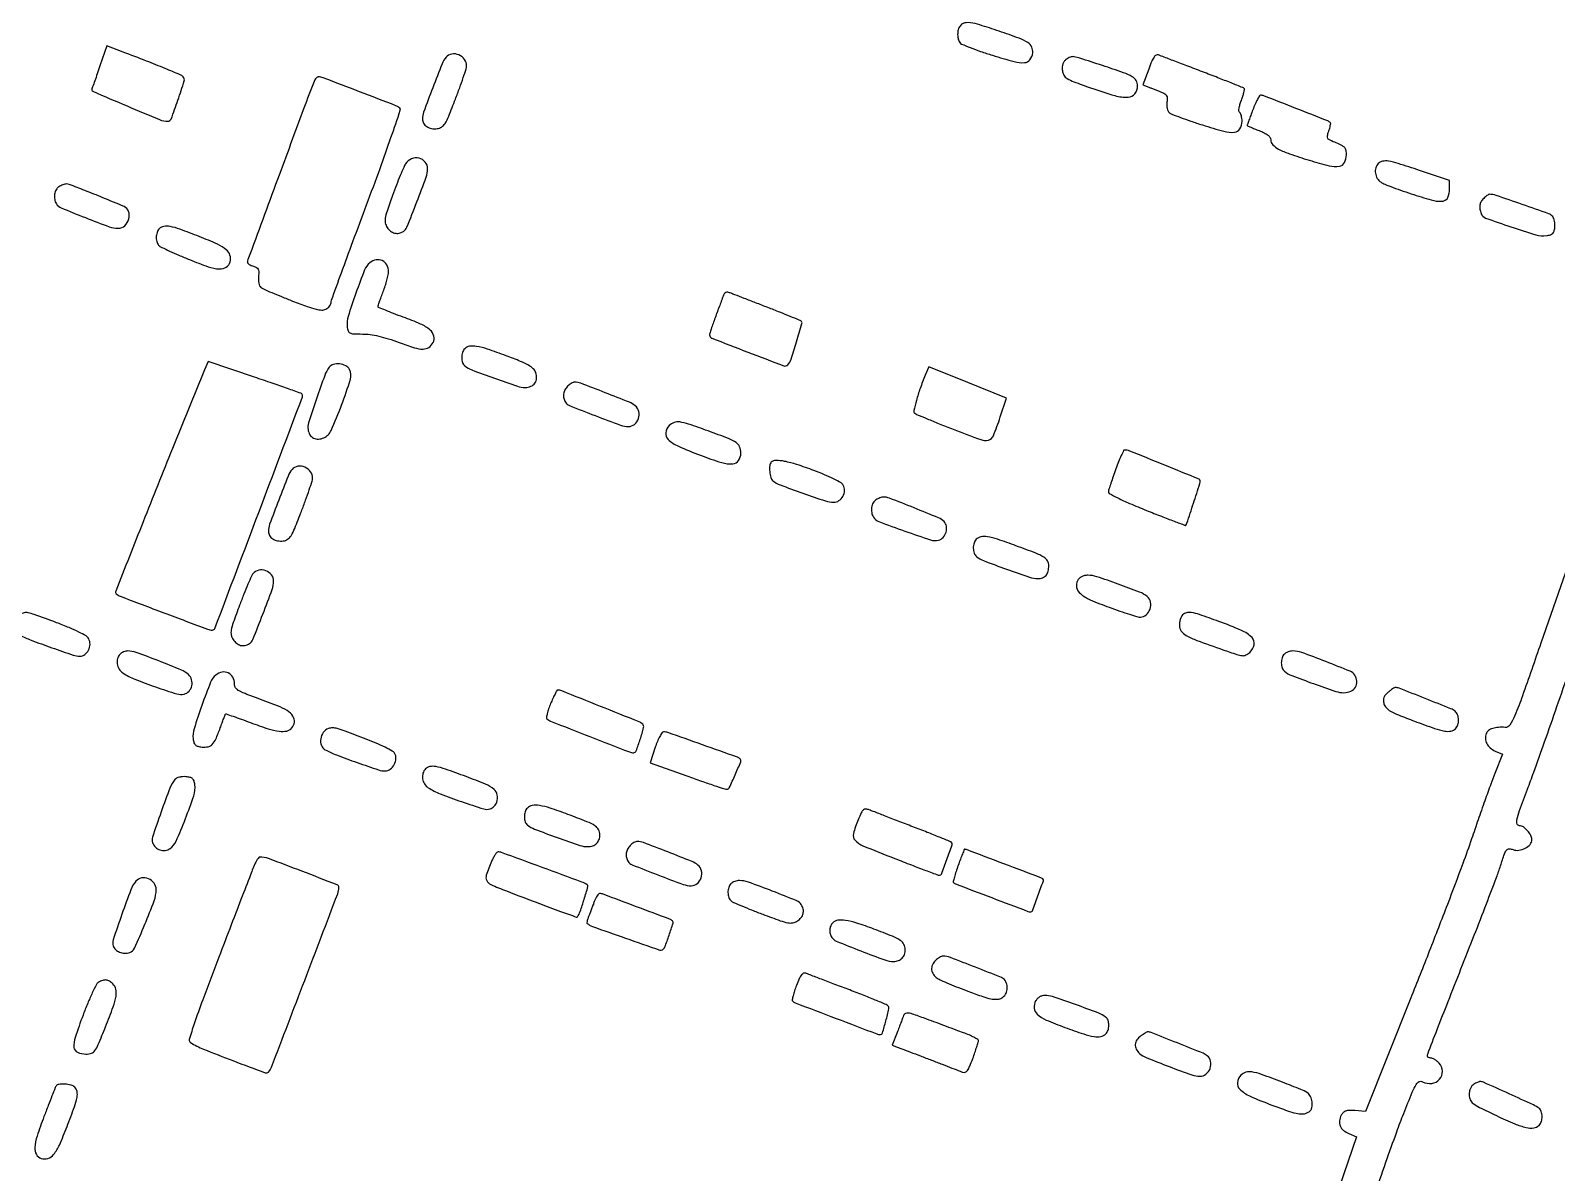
# Model space of a CAD drawing. Header units: metres. Extents: x 244 to 6504, y 133 to 4776.
# Drawn here: x 3292.6 to 3679.8, y 2409.4 to 2699.4 of the extents above; entities that cross this region are included whole.
import ezdxf

# ---------------------------------------------------------------- set-up
doc = ezdxf.new("R2010")
doc.units = ezdxf.units.M
doc.header["$MEASUREMENT"] = 0

msp = doc.modelspace()

# ---------------------------------------------------------------- linework, layer by layer
for points in [[(3073.43, 1797.58, -0.000015), (3212.47, 1744.26, -0.000001), (3356.48, 1689.04, -0.090549)], [(3360.94, 1697.34, -0.000001), (3222.9, 1750.06, -0.000075), (3098.13, 1797.73, -0.00214)], [(2390.74, 4302.36, -0.000001), (2436.6, 4383.87, -0.253439)], [(5649.78, 2908.29, -0.000001), (5592.12, 2927.27, -0.000136)], [(1770.95, 4232.21, -0.000001), (1756.31, 4203.53, -0.092463)], [(2358.85, 2292.47, -0.000002), (2402.87, 2275.77, -0.000001), (2455, 2255.99, -0.000469)], [(2661.8, 3304.26, -0.000001), (2697.55, 3290.75, -0.000089)], [(2166.88, 2385.74, -0.000003), (2059.01, 2428.09, -0.099946)], [(2836.31, 1902.63, -0.000001), (2798.12, 1918.05, -0.081722)], [(3110.93, 3253.38, 0.000013), (3012.15, 3290.74, 0.000016), (2894.73, 3335.15, 0.000013), (2769.32, 3382.57, -0.00051)], [(3277.66, 3166.01, -0.000003), (3312.3, 3149.56, -0.000078)], [(2910.82, 2101.23, -0.000002), (2871.64, 2116.15, -0.08954)], [(3742.17, 2759.42, 0.000002), (3749.92, 2779.53, 0.000119)], [(3810.74, 2887.17, 0.000009), (3776.68, 2810.24, 0.000019), (3743.02, 2734.21, 0.015605)], [(4072.04, 2648.41, -0.000003), (4098.22, 2621.39, -0.000215)], [(2835.59, 1257.96, 0.000001), (2811.6, 1266.94)], [(2724.87, 2153.38, -0.00001), (2851.52, 2105.29, -0.308463)], [(3020.53, 2505.4, -0.000009), (3041.92, 2560.53, -0.000258)], [(3719.93, 2767.49, 0.000007), (3741.95, 2759.22, 0.339141)], [(3433.83, 1894.18, -0.000012), (3289.85, 1953, -0.000025), (3146.63, 2011.53, -0.11823)], [(2592.86, 1267.89, -0.000002), (2552.45, 1283.32, -0.105537)], [(2874.35, 2096.45, 0.000005), (2911.92, 2082.18, 0.000032)], [(3683.32, 2565.39), (3675.85, 2543.84, -0.001193), (3671.17, 2530.43, -0.015139), (3669.24, 2525.45, -0.039794), (3667.97, 2523, -0.281243), (3666.82, 2522.42, 0.036826), (3665.07, 2522.44, 0.061884), (3663.63, 2522.17, 0.08025), (3662.58, 2521.64, 0.144426), (3662, 2520.88, 0.103838), (3661.79, 2519.58, 0.105144), (3662.13, 2518.31, 0.09807), (3662.98, 2517.22, 0.078975), (3664.24, 2516.43), (3666.08, 2515.66), (3664.14, 2510.69, 0.006142), (3663.14, 2508.03, 0.001645), (3661.62, 2503.78, 0.001667), (3659.92, 2498.94, 0.001722), (3658.27, 2494.14, -0.007602), (3656.03, 2487.85, -0.001818), (3652.12, 2477.48, -0.001868), (3647.53, 2465.61, -0.001848), (3642.84, 2453.73), (3631.34, 2424.91), (3628.64, 2425.13, 0.021676), (3627.21, 2425.18, 0.081331), (3626.32, 2425.03, 0.116668), (3625.71, 2424.64, 0.071119), (3625.19, 2423.95, 0.092795), (3624.75, 2422.54, 0.129897), (3624.93, 2421.24, 0.121389), (3625.74, 2420.13, 0.075013), (3627.13, 2419.29), (3629.05, 2418.5), (3621.47, 2396.2, -0.003593)], [(3633.45, 2403.24, -0.001844), (3636.52, 2412.03, -0.001811), (3639.26, 2419.72, -0.007052), (3641.05, 2424.44, -0.00303), (3643.2, 2429.8, -0.03744), (3644.17, 2431.77, -0.145336), (3644.95, 2432.49, -0.241513), (3645.83, 2432.47, 0.157336), (3648.15, 2432.05, 0.180639), (3650.13, 2433.11, 0.194094), (3650.84, 2435.13, 0.174706), (3650, 2437.19, 0.034088), (3649.48, 2437.69, 0.034485), (3648.9, 2438.11, 0.03665), (3648.35, 2438.4, 0.104001), (3647.93, 2438.49, -0.062363), (3647.59, 2438.53, -0.080612), (3647.3, 2438.66, -0.098019), (3647.11, 2438.85, -0.153459), (3647.04, 2439.06, -0.092375), (3647.12, 2439.5, -0.000208), (3649.54, 2445.77, -0.00138), (3652.3, 2452.82, -0.000857), (3655.56, 2461.09, 0.001337), (3658.94, 2469.65, 0.001661), (3662.03, 2477.64, 0.001352), (3664.59, 2484.35, 0.012546), (3665.61, 2487.29, -0.005697), (3666.61, 2490.29, -0.080193), (3667.15, 2491.29, -0.235408), (3667.78, 2491.6, -0.089184), (3668.77, 2491.41, 0.122963), (3670.27, 2491.23, 0.090439), (3671.88, 2491.74, 0.097547), (3673.1, 2492.73, 0.175516), (3673.54, 2493.93, 0.123372), (3673.27, 2495.01, 0.057352), (3672.44, 2496.2, 0.057881), (3671.4, 2497.15, 0.156091), (3670.45, 2497.45, -0.322881), (3669.83, 2497.9, -0.134192), (3669.77, 2498.99, -0.034129), (3670.44, 2501.3, -0.003365), (3672.45, 2506.72, 0.004694), (3674.03, 2511.03, 0.000938), (3676.78, 2518.75, 0.000991), (3679.93, 2527.75, 0.000924), (3683.13, 2536.98, -0.000915)]]:
    msp.add_lwpolyline(points, format="xyb")
for points in [[(3528.6, 2700.68, 0.11634), (3528.07, 2699.83, 0.066429), (3527.84, 2698.63, 0.064574), (3527.93, 2697.38, 0.091389), (3528.35, 2696.34, 0.15232), (3528.85, 2695.92, 0.006395), (3531.01, 2695.03, 0.01053), (3533.65, 2694.06, 0.007241), (3536.67, 2693.06, 0.010034), (3542.17, 2691.46, 0.080447), (3544.79, 2691.19, 0.21765), (3546.17, 2691.92, 0.13475), (3546.88, 2693.65, 0.139791), (3546.64, 2695.14, 0.141181), (3545.66, 2696.27, 0.055512), (3543.43, 2697.38, 0.006984), (3538.35, 2699.18, 0.004938), (3533.46, 2700.77, 0.037995), (3531.11, 2701.32, 0.092561), (3529.68, 2701.27, 0.143317)], [(3310.18, 2690.34, -0.000783), (3309.49, 2688.34, -0.001069), (3308.86, 2686.54, -0.000694), (3308.32, 2685.02, -0.012406), (3308.14, 2684.54, 0.409046), (3308.39, 2683.91, 0.001283), (3317.05, 2680.19, 0.003033), (3325.31, 2676.72, 0.098852), (3327.43, 2676.31, 0.312246), (3328.24, 2676.87, 0.006683), (3329.97, 2681.69, 0.006924), (3331.56, 2686.55, 0.282992), (3331.3, 2687.58, 0.092374), (3330.49, 2688.12, 0.002745), (3326.71, 2689.7, 0.004993), (3321.97, 2691.6, 0.002608), (3316.03, 2693.88), (3311.93, 2695.43)], [(3398, 2692.58, 0.07832), (3397, 2690.9, 0.003767), (3394.62, 2684.81, 0.003466), (3392.32, 2678.65, 0.088015), (3392, 2676.88, 0.132867), (3392.29, 2675.81, 0.116371), (3393.1, 2674.97, 0.099598), (3394.31, 2674.48, 0.074514), (3395.75, 2674.44, 0.12092), (3396.87, 2674.85, 0.10553), (3397.74, 2675.76, 0.042025), (3398.67, 2677.6, 0.004802), (3400.38, 2681.94, 0.004236), (3401.46, 2684.81, 0.005826), (3402.37, 2687.41, 0.003837), (3403.09, 2689.6, 0.067784), (3403.22, 2690.33, 0.169748), (3402.72, 2691.98, 0.133897), (3401.25, 2693.15, 0.138853), (3399.44, 2693.38, 0.185013)], [(3555.36, 2692, 0.07809), (3554.86, 2691.5, 0.075336), (3554.54, 2690.87, 0.066533), (3554.38, 2690.1, 0.043651), (3554.41, 2689.19, 0.103362), (3554.8, 2688, 0.124675), (3555.62, 2687.16, 0.048295), (3557.31, 2686.34, 0.004738), (3561.59, 2684.79, 0.013617), (3567.75, 2682.82, 0.081467), (3571.08, 2682.42, 0.217293), (3572.81, 2683.29, 0.169776), (3573.51, 2685.3, 0.137662), (3573.14, 2686.63, 0.125747), (3572.12, 2687.62, 0.0462), (3569.92, 2688.63, 0.004886), (3564.57, 2690.46, 0.001272), (3558.87, 2692.32, 0.036877), (3557.38, 2692.69, 0.134718), (3556.44, 2692.59, 0.065646)], [(3576.32, 2689.55), (3574.87, 2685.53), (3576.34, 2684.96, 0.000121), (3577.03, 2684.69, 0.000063), (3577.89, 2684.35, 0.000063), (3578.77, 2684.01, 0.000096), (3579.53, 2683.71, -0.043371), (3580.41, 2683.28, -0.130545), (3580.86, 2682.8, -0.125263), (3581.04, 2682.15, -0.03847), (3580.96, 2681.13, 0.042941), (3580.92, 2680.32, 0.049885), (3581.01, 2679.55, 0.056229), (3581.24, 2678.91, 0.110576), (3581.57, 2678.49, 0.076473), (3582.22, 2678.11, 0.004442), (3584.39, 2677.28, 0.00666), (3587, 2676.35, 0.004845), (3589.93, 2675.37, 0.012048), (3595.4, 2673.76, 0.088605), (3598.11, 2673.52, 0.23876), (3599.47, 2674.38, 0.136548), (3600.01, 2676.29, 0.029174), (3599.96, 2677.05, 0.035372), (3599.83, 2677.76, 0.038089), (3599.63, 2678.32, 0.152887), (3599.4, 2678.59, -0.253827), (3599.22, 2678.9, -0.041392), (3599.26, 2679.62, -0.036029), (3599.47, 2680.55, -0.021923), (3599.83, 2681.62, 0.015727), (3600.21, 2682.66, 0.02315), (3600.46, 2683.6, 0.019988), (3600.6, 2684.36, 0.235267), (3600.51, 2684.64, 0.100405), (3600.18, 2684.86, 0.000805), (3597.26, 2686.03, 0.002878), (3593.89, 2687.36, 0.001842), (3589.97, 2688.87, -0.000225), (3586, 2690.38, -0.000325), (3582.49, 2691.72, -0.000168), (3579.51, 2692.86, -0.005263), (3578.78, 2693.15, 0.228265), (3578.21, 2693.11, 0.115386), (3577.67, 2692.62, 0.052232), (3577.08, 2691.53, 0.011608)], [(3364.52, 2686.41, 0.006213), (3361.92, 2679.63, 0.000488), (3355.22, 2661.5, 0.000045), (3347.74, 2641.19, 0.088406), (3347.62, 2640.51, 0.192514), (3347.73, 2640.25, 0.057048), (3348.07, 2639.97, 0.048063), (3348.56, 2639.71, 0.036038), (3349.14, 2639.51, -0.058758), (3349.92, 2639.22, -0.157862), (3350.33, 2638.8, -0.118847), (3350.48, 2638.14, -0.026731), (3350.41, 2636.98, 0.036399), (3350.37, 2636.06, 0.047402), (3350.47, 2635.23, 0.055024), (3350.7, 2634.56, 0.116317), (3351.04, 2634.13, 0.061636), (3351.68, 2633.74, 0.003697), (3353.76, 2632.82, 0.005501), (3356.26, 2631.78, 0.004032), (3359.05, 2630.67, 0.00595), (3362.79, 2629.27, 0.026835), (3365.01, 2628.6, 0.047544), (3366.49, 2628.39, 0.13584), (3367.5, 2628.61, 0.047142), (3368, 2628.95, 0.048694), (3368.43, 2629.37, 0.05361), (3368.72, 2629.81, 0.121115), (3368.82, 2630.19, -0.086731), (3368.93, 2630.86, -0.000362), (3371.47, 2637.86, -0.001779), (3374.38, 2645.81, -0.001119), (3377.83, 2655.07, 0.002634), (3381.25, 2664.32, 0.004312), (3384.03, 2672.19, 0.000814), (3386.4, 2679.12, 0.291), (3386.28, 2679.63, 0.099645), (3385.28, 2680.26, 0.00072), (3376.04, 2683.82, 0.000781), (3366.82, 2687.33, 0.090966), (3365.56, 2687.57, 0.157248), (3365.31, 2687.48, 0.054539), (3365.02, 2687.23, 0.047653), (3364.74, 2686.85, 0.039724)], [(3602.75, 2679.23, 0.001831), (3602.21, 2677.79, 0.002831), (3601.75, 2676.55, 0.00089), (3601.36, 2675.47, 0.08603), (3601.33, 2675.31, 0.289857), (3601.4, 2675.19, 0.003851), (3602.21, 2674.82, 0.00956), (3603.17, 2674.4, 0.005961), (3604.31, 2673.95, -0.02239), (3605.65, 2673.37, -0.053776), (3606.57, 2672.79, -0.079038), (3607.11, 2672.21, -0.14757), (3607.29, 2671.59, 0.194947), (3607.79, 2670.36, 0.078645), (3609.27, 2669.25, 0.039183), (3612.05, 2668.05, 0.008244), (3617.07, 2666.42, 0.013972), (3622.13, 2665.02, 0.096129), (3624.7, 2664.9, 0.23706), (3626, 2665.81, 0.125052), (3626.5, 2667.77, 0.049476), (3626.39, 2668.89, 0.127837), (3626.04, 2669.61, 0.099601), (3625.32, 2670.17, 0.023273), (3623.92, 2670.8, -0.014481), (3622.33, 2671.48, -0.142349), (3621.79, 2671.95, -0.19728), (3621.67, 2672.57, -0.032336), (3622, 2673.77, 0.013934), (3622.25, 2674.53, 0.02067), (3622.41, 2675.21, 0.016605), (3622.5, 2675.76, 0.235365), (3622.44, 2675.95, 0.100266), (3621.78, 2676.38, 0.000418), (3613.66, 2679.59, 0.000445), (3605.55, 2682.77, 0.093673), (3604.72, 2682.93, 0.261985), (3604.44, 2682.77, 0.013886), (3603.91, 2681.84, 0.018882), (3603.33, 2680.65, 0.012337)], [(3387.75, 2665.54, 0.040289), (3387.25, 2664.6, 0.005514), (3386.38, 2662.56, 0.006308), (3385.4, 2660.11, 0.005294), (3384.42, 2657.49, 0.004588), (3383.02, 2653.49, 0.040794), (3382.56, 2651.68, 0.096229), (3382.59, 2650.49, 0.090557), (3383.07, 2649.37, 0.079051), (3383.93, 2648.43, 0.108601), (3384.95, 2647.92, 0.112695), (3386.07, 2647.9, 0.090147), (3387.18, 2648.36, 0.156955), (3388.07, 2649.42, 0.003321), (3390.6, 2655.85, 0.005028), (3392.95, 2662.12, 0.087386), (3393.33, 2664.26, 0.173994), (3392.72, 2665.96, 0.165366), (3391.15, 2666.93, 0.154785), (3389.24, 2666.77, 0.152877)], [(3634.59, 2665.57, 0.127895), (3633.94, 2664.47, 0.105876), (3633.85, 2663.1, 0.10282), (3634.33, 2661.78, 0.11373), (3635.28, 2660.82, 0.044388), (3636.23, 2660.34, 0.005791), (3638.33, 2659.51, 0.006703), (3640.87, 2658.59, 0.005561), (3643.58, 2657.68, 0.012792), (3648.64, 2656.18, 0.104515), (3651.03, 2656.06, 0.257102), (3652.23, 2656.99, 0.102721), (3652.67, 2659.09), (3652.67, 2661.28), (3645.07, 2663.83, 0.004166), (3639.66, 2665.59, 0.035325), (3637.18, 2666.18, 0.09045), (3635.69, 2666.16, 0.14851)], [(3299.76, 2659.69, 0.140817), (3299.05, 2658.94, 0.084126), (3298.66, 2657.77, 0.079338), (3298.68, 2656.46, 0.099845), (3299.11, 2655.33, 0.153988), (3300.3, 2654.34, 0.004448), (3306.47, 2651.84, 0.006447), (3312.51, 2649.55, 0.087571), (3314.82, 2649.14, 0.191438), (3316.47, 2649.8, 0.139099), (3317.49, 2651.52, 0.147768), (3317.43, 2653.44, 0.214763), (3316.3, 2654.66, 0.002576), (3310.93, 2656.89, 0.004106), (3306.31, 2658.74, 0.001635), (3302.38, 2660.26, 0.098788), (3301.64, 2660.39, 0.060623), (3301.28, 2660.33, 0.02111), (3300.79, 2660.17, 0.020609), (3300.26, 2659.95, 0.022588)], [(3661.33, 2656.72, 0.061664), (3660.67, 2655.87, 0.092917), (3660.35, 2655, 0.086608), (3660.36, 2654.03, 0.047357), (3660.68, 2652.88, 0.216571), (3661.83, 2651.75, 0.006662), (3668.25, 2649.49, 0.010274), (3674.55, 2647.51, 0.099791), (3677.32, 2647.28, 0.045717), (3678.26, 2647.47, 0.123529), (3678.84, 2647.82, 0.122759), (3679.18, 2648.4, 0.044871), (3679.38, 2649.35, 0.040261), (3679.41, 2650.13, 0.036296), (3679.31, 2650.93, 0.038197), (3679.12, 2651.64, 0.087245), (3678.84, 2652.12, 0.134218), (3677.85, 2652.81, 0.002006), (3671.1, 2655.2, 0.002976), (3664.52, 2657.46, 0.081294), (3662.71, 2657.76, 0.144023), (3662.52, 2657.7, 0.017993), (3662.17, 2657.45, 0.019987), (3661.75, 2657.11, 0.015336)], [(3325.23, 2649.01, 0.121674), (3324.65, 2648.06, 0.077328), (3324.46, 2646.77, 0.079171), (3324.67, 2645.51, 0.142743), (3325.26, 2644.66, 0.059579), (3325.87, 2644.28, 0.003479), (3327.84, 2643.37, 0.005232), (3330.21, 2642.32, 0.003825), (3332.87, 2641.19, 0.014819), (3337.64, 2639.39, 0.069702), (3340.51, 2638.82, 0.158198), (3342.22, 2639.28, 0.187563), (3343.2, 2640.63, 0.139472), (3343.17, 2642.33, 0.14779), (3342.24, 2643.71, 0.066304), (3340.01, 2645.08, 0.011105), (3335.38, 2647.03, 0.005957), (3330.47, 2648.9, 0.039849), (3327.96, 2649.6, 0.092153), (3326.39, 2649.62, 0.153897)], [(3378.65, 2640.37, 0.128624), (3377.34, 2638.59, 0.008829), (3375.13, 2632.68, 0.009866), (3373.15, 2626.75, 0.104399), (3372.91, 2624.22, 0.049645), (3373.15, 2623.1, 0.202103), (3373.6, 2622.58, 0.105531), (3374.47, 2622.35, 0.009216), (3376.77, 2622.3, -0.033025), (3378.73, 2622.17, -0.022966), (3380.92, 2621.77, -0.020016), (3383.37, 2621.09, -0.013223), (3386.12, 2620.14, 0.014228), (3389.99, 2618.81, 0.075467), (3392.19, 2618.47, 0.150992), (3393.63, 2618.91, 0.121115), (3394.72, 2620.12, 0.187759), (3394.92, 2621.78, 0.154947), (3393.97, 2623.3, 0.072691), (3391.54, 2624.83, 0.017573), (3387.11, 2626.59, -0.004744), (3384.67, 2627.49, -0.007687), (3382.61, 2628.31, -0.002495), (3380.87, 2629.05, -0.300497), (3380.74, 2629.24, -0.080431), (3380.78, 2629.49, -0.002386), (3381.13, 2630.52, -0.004706), (3381.56, 2631.73, -0.003224), (3382.07, 2633.09, 0.012926), (3382.57, 2634.53, 0.013157), (3383, 2635.99, 0.013027), (3383.31, 2637.28, 0.051742), (3383.39, 2638.09, 0.120083), (3382.97, 2639.82, 0.162611), (3381.83, 2640.93, 0.163291), (3380.25, 2641.12, 0.121217)], [(3468.26, 2631.75, -0.000029), (3467.96, 2630.94, -0.000007), (3467.45, 2629.57, -0.000007), (3466.87, 2628.01, -0.000007), (3466.29, 2626.43, 0.00409), (3465.75, 2624.93, 0.005747), (3465.29, 2623.57, 0.003515), (3464.92, 2622.43, 0.075433), (3464.87, 2622.08, 0.308436), (3465.43, 2621.26, 0.001738), (3474.57, 2617.71, 0.00174), (3483.75, 2614.22, 0.30754), (3484.71, 2614.45, 0.103848), (3485.57, 2615.92, 0.007882), (3486.97, 2620.31, 0.004083), (3488.32, 2624.96, 0.334996), (3488.07, 2625.62, 0.041742), (3487.64, 2625.84, 0.000824), (3485.37, 2626.76, 0.001963), (3482.72, 2627.82, 0.001316), (3479.67, 2629.01, -0.000013), (3476.56, 2630.22, -0.000016), (3473.69, 2631.33, -0.000013), (3471.28, 2632.27, -0.000139), (3470.32, 2632.64, 0.039928), (3469.5, 2632.88, 0.156546), (3468.99, 2632.83, 0.160492), (3468.61, 2632.49, 0.042558)], [(3402.74, 2618.54, 0.121647), (3402.16, 2617.59, 0.07736), (3401.97, 2616.3, 0.079382), (3402.18, 2615.04, 0.144877), (3402.77, 2614.2, 0.077275), (3404.58, 2613.17, 0.004966), (3410.32, 2611.06, 0.00482), (3416.11, 2609.06, 0.080966), (3418.1, 2608.74, 0.098331), (3419.55, 2609.02, 0.14137), (3420.56, 2609.83, 0.142249), (3420.98, 2611.05, 0.100041), (3420.77, 2612.49, 0.116616), (3420.13, 2613.47, 0.060492), (3418.94, 2614.35, 0.032818), (3416.92, 2615.34, 0.007004), (3413.28, 2616.76, 0.00794), (3408.5, 2618.46, 0.039812), (3405.75, 2619.15, 0.07999), (3403.98, 2619.17, 0.15975)], [(3336.72, 2613.19, 0.00188), (3328.56, 2593.24, 0.002327), (3321.12, 2574.6, 0.000203), (3314.18, 2556.98, 0.302823), (3314.32, 2556.33, 0.102024), (3315.29, 2555.72, 0.000479), (3326.41, 2551.52, 0.000531), (3337.48, 2547.36, 0.091155), (3338.73, 2547.13, 0.310346), (3339.34, 2547.56, 0.000098), (3350.46, 2576.95, 0.0001), (3361.56, 2606.34, 0.294707), (3361.4, 2607.11, 0.111945), (3361.18, 2607.25, 0.000298), (3357.77, 2608.45, 0.001812), (3353.91, 2609.79, 0.001127), (3349.38, 2611.33), (3337.6, 2615.32)], [(3368.36, 2613.87, 0.073768), (3367.22, 2611.78, 0.005895), (3365.13, 2605.85, 0.004425), (3363.12, 2599.74, 0.114851), (3362.98, 2598.02, 0.102734), (3363.45, 2596.73, 0.134728), (3364.37, 2595.89, 0.131585), (3365.61, 2595.62, 0.095763), (3366.98, 2595.95, 0.1826), (3368.86, 2597.84, 0.015679), (3371.49, 2604.25, 0.015103), (3373.73, 2610.82, 0.199877), (3373.48, 2613.32, 0.155908), (3372.54, 2614.24, 0.088649), (3370.99, 2614.69, 0.090136), (3369.41, 2614.57, 0.169856)], [(3519.62, 2611.83, 0.013172), (3518.32, 2608.48, 0.018538), (3517.36, 2605.43, 0.012669), (3516.73, 2602.87, 0.27865), (3516.96, 2602.17, 0.075487), (3517.43, 2601.89, 0.001427), (3520.06, 2600.79, 0.003442), (3523.14, 2599.53, 0.002293), (3526.69, 2598.13, 0.005274), (3533.73, 2595.48, 0.152028), (3535.64, 2595.39, 0.237378), (3536.89, 2596.48, 0.014714), (3538.66, 2601.23), (3540.26, 2605.99), (3530.38, 2609.96), (3520.49, 2613.94)], [(3428.82, 2609.02, 0.079842), (3428.16, 2608.11, 0.084201), (3427.83, 2607.06, 0.086107), (3427.88, 2605.98, 0.088669), (3428.29, 2604.99, 0.157252), (3429.3, 2604.15, 0.002889), (3435.86, 2601.57, 0.004415), (3442.25, 2599.16, 0.087989), (3444.29, 2598.8, 0.176461), (3445.82, 2599.36, 0.139115), (3446.82, 2600.83, 0.135633), (3446.91, 2602.63, 0.166016), (3446.03, 2604.07, 0.077555), (3444.52, 2604.97, 0.00292), (3438.39, 2607.4, 0.002595), (3432.17, 2609.78, 0.090512), (3430.64, 2610.06, 0.095207), (3430.27, 2609.99, 0.034779), (3429.78, 2609.76, 0.032954), (3429.27, 2609.42, 0.033734)], [(3454.65, 2599.08, 0.167547), (3453.75, 2597.24, 0.236458), (3454.36, 2595.55, 0.08696), (3456.98, 2593.79, 0.014854), (3462.55, 2591.52, 0.013674), (3467.95, 2589.67, 0.089395), (3470.78, 2589.32, 0.237149), (3472.24, 2590.16, 0.147328), (3472.82, 2592.08, 0.097348), (3472.51, 2593.66, 0.148341), (3471.63, 2594.74, 0.056415), (3469.68, 2595.76, 0.005063), (3464.49, 2597.7, 0.005412), (3459.56, 2599.43, 0.04673), (3457.3, 2599.97, 0.115637), (3455.87, 2599.84, 0.116611)], [(3567.99, 2588.04, 0.002091), (3567.32, 2586.13, 0.002737), (3566.72, 2584.39, 0.002016), (3566.23, 2582.92, 0.025589), (3566.08, 2582.36, 0.330401), (3566.32, 2581.83, 0.011238), (3568.47, 2580.69, 0.014736), (3571.48, 2579.3, 0.005689), (3575.74, 2577.53, 0.002115), (3579.53, 2576.02, 0.00349), (3582.75, 2574.79, 0.000514), (3585.6, 2573.72, 0.320694), (3585.76, 2573.76, 0.092915), (3586.03, 2574.26, 0.000536), (3587.68, 2579.32, 0.000629), (3589.3, 2584.35, 0.078083), (3589.41, 2585, 0.304351), (3589.13, 2585.42, 0.000451), (3580.18, 2589.08, 0.00108), (3571.55, 2592.58, 0.096018), (3570.19, 2592.84, 0.285721), (3569.95, 2592.69, 0.00702), (3569.35, 2591.43, 0.013104), (3568.69, 2589.88, 0.008281)], [(3358.92, 2587.91, 0.07832), (3357.92, 2586.23, 0.003767), (3355.54, 2580.14, 0.003466), (3353.23, 2573.98, 0.088015), (3352.92, 2572.22, 0.132867), (3353.21, 2571.15, 0.116371), (3354.01, 2570.3, 0.099598), (3355.23, 2569.82, 0.074514), (3356.67, 2569.77, 0.12092), (3357.79, 2570.19, 0.10553), (3358.66, 2571.09, 0.042025), (3359.59, 2572.94, 0.004802), (3361.3, 2577.27, 0.004236), (3362.37, 2580.14, 0.005826), (3363.29, 2582.74, 0.003837), (3364.01, 2584.94, 0.067784), (3364.14, 2585.67, 0.169748), (3363.63, 2587.32, 0.133897), (3362.17, 2588.48, 0.138853), (3360.35, 2588.72, 0.185013)], [(3480.55, 2589.75, 0.172849), (3480.15, 2588.9, 0.045774), (3480.13, 2587.38, 0.04598), (3480.4, 2585.87, 0.159844), (3480.93, 2585.06, 0.077472), (3482.79, 2584, 0.005259), (3488.52, 2581.9, 0.005149), (3494.3, 2579.92, 0.080143), (3496.37, 2579.59, 0.146187), (3497.7, 2579.99, 0.119473), (3498.72, 2581.08, 0.117852), (3499.14, 2582.53, 0.139772), (3498.81, 2583.92, 0.138609), (3498.24, 2584.5, 0.011764), (3496.36, 2585.49, 0.014883), (3494.02, 2586.57, 0.010967), (3491.36, 2587.64, 0.011044), (3487.03, 2589.16, 0.030556), (3483.9, 2589.97, 0.042573), (3481.69, 2590.21, 0.20481)], [(3507.1, 2580.2, 0.140829), (3506.39, 2579.45, 0.084215), (3506, 2578.28, 0.079389), (3506.02, 2576.97, 0.099683), (3506.45, 2575.84, 0.161085), (3507.87, 2574.68, 0.006015), (3514.41, 2572.27, 0.006547), (3520.97, 2570.04, 0.14103), (3522.99, 2569.97, 0.151616), (3524.15, 2570.67, 0.110126), (3524.88, 2572, 0.111393), (3524.98, 2573.51, 0.157912), (3524.37, 2574.69, 0.097956), (3522.98, 2575.62, 0.003245), (3516.78, 2578.16, 0.00319), (3510.55, 2580.62, 0.100184), (3508.92, 2580.89, 0.063331), (3508.59, 2580.84, 0.020257), (3508.11, 2580.68, 0.019849), (3507.59, 2580.46, 0.020929)], [(3532.57, 2570.18, 0.121714), (3532, 2569.23, 0.077295), (3531.8, 2567.94, 0.078888), (3532.01, 2566.68, 0.139782), (3532.6, 2565.82, 0.0819), (3534.42, 2564.76, 0.005157), (3540.24, 2562.59, 0.005181), (3546.1, 2560.55, 0.081303), (3548.18, 2560.21, 0.088471), (3549.38, 2560.43, 0.12689), (3550.26, 2561.03, 0.114131), (3550.79, 2562.05, 0.062887), (3550.98, 2563.44, 0.134052), (3550.64, 2564.7, 0.124738), (3549.72, 2565.65, 0.045222), (3547.69, 2566.65, 0.004569), (3542.64, 2568.54, 0.007024), (3537.95, 2570.18, 0.039926), (3535.38, 2570.81, 0.084932), (3533.75, 2570.8, 0.15326)], [(3349.03, 2561.48, 0.068341), (3348.63, 2560.83, 0.004275), (3347.72, 2558.75, 0.006249), (3346.69, 2556.25, 0.004594), (3345.61, 2553.45, 0.004042), (3344, 2549.05, 0.039137), (3343.48, 2547.14, 0.097251), (3343.49, 2545.89, 0.095017), (3343.97, 2544.74, 0.077597), (3344.83, 2543.78, 0.108815), (3345.86, 2543.26, 0.113646), (3346.98, 2543.24, 0.090443), (3348.1, 2543.69, 0.156955), (3348.98, 2544.75, 0.003321), (3351.52, 2551.19, 0.005028), (3353.87, 2557.45, 0.087386), (3354.25, 2559.59, 0.170914), (3353.7, 2561.16, 0.137584), (3352.24, 2562.2, 0.137638), (3350.45, 2562.33, 0.171075)], [(3558.25, 2559.67, 0.181716), (3558.02, 2557.94, 0.162546), (3558.97, 2556.39, 0.072275), (3561.49, 2554.83, 0.015431), (3566.3, 2552.91, 0.004609), (3569.01, 2551.96, 0.006371), (3571.46, 2551.15, 0.004162), (3573.52, 2550.52, 0.075566), (3574.21, 2550.43, 0.180104), (3575.67, 2551, 0.130409), (3576.65, 2552.47, 0.128813), (3576.77, 2554.25, 0.174491), (3575.96, 2555.63, 0.08027), (3574.02, 2556.78, 0.00693), (3568.6, 2558.81, 0.006974), (3563.14, 2560.68, 0.079346), (3560.89, 2561.04, 0.050141), (3560.02, 2560.95, 0.069631), (3559.28, 2560.69, 0.075806), (3558.69, 2560.26, 0.074709)], [(3289.82, 2551.05, 0.170178), (3288.97, 2550.05, 0.094179), (3288.67, 2548.44, 0.094821), (3288.99, 2546.85, 0.17546), (3289.86, 2545.88, 0.031851), (3292.69, 2544.58, 0.006262), (3297.95, 2542.66, 0.003899), (3303.37, 2540.79, 0.080234), (3305.07, 2540.51, 0.157588), (3306.34, 2540.92, 0.120574), (3307.29, 2542.03, 0.113298), (3307.66, 2543.52, 0.127911), (3307.32, 2544.94, 0.136695), (3306.65, 2545.65, 0.018769), (3304.85, 2546.62, 0.017909), (3302.37, 2547.75, 0.008773), (3299.14, 2549.01, 0.00126), (3293.48, 2551.08, 0.033282), (3291.93, 2551.53, 0.119113), (3290.94, 2551.51, 0.06742)], [(3584.9, 2550.97, 0.087891), (3584.6, 2550.54, 0.036442), (3584.34, 2549.86, 0.034624), (3584.17, 2549.08, 0.037665), (3584.11, 2548.3, 0.157489), (3584.56, 2546.89, 0.10978), (3585.82, 2545.78, 0.038636), (3588.52, 2544.53, 0.003922), (3595.16, 2542.14, 0.004519), (3598.67, 2540.94, 0.055442), (3600.05, 2540.64, 0.137151), (3600.98, 2540.81, 0.072423), (3601.95, 2541.46, 0.158761), (3603.07, 2543.41, 0.252425), (3602.54, 2545.21, 0.0943), (3599.84, 2547.05, 0.016573), (3594.12, 2549.33, 0.003604), (3589.18, 2551.06, 0.038423), (3587.13, 2551.59, 0.108663), (3585.9, 2551.54, 0.133088)], [(3315.29, 2541.04, 0.128356), (3314.65, 2539.93, 0.105179), (3314.56, 2538.56, 0.101573), (3315.04, 2537.23, 0.111418), (3315.99, 2536.25, 0.048971), (3319.03, 2534.67, 0.012199), (3324.3, 2532.7, 0.007857), (3329.7, 2530.93, 0.13776), (3331.53, 2530.88, 0.147734), (3332.78, 2531.62, 0.130198), (3333.48, 2532.98, 0.126391), (3333.43, 2534.53, 0.135365), (3332.64, 2535.83, 0.088921), (3330.83, 2536.99, 0.006042), (3325.12, 2539.29, 0.006128), (3319.36, 2541.45, 0.086867), (3317.21, 2541.83, 0.059587), (3316.72, 2541.77, 0.039035), (3316.18, 2541.6, 0.039), (3315.68, 2541.34, 0.058905)], [(3610.74, 2541.04, 0.121708), (3610.16, 2540.08, 0.077288), (3609.97, 2538.79, 0.078913), (3610.18, 2537.53, 0.14017), (3610.77, 2536.67, 0.080923), (3612.6, 2535.6, 0.005696), (3618.16, 2533.53, 0.005732), (3623.77, 2531.58, 0.080085), (3625.87, 2531.24, 0.106171), (3627.62, 2531.61, 0.152448), (3628.8, 2532.64, 0.160077), (3629.14, 2534.13, 0.119542), (3628.6, 2535.72, 0.155721), (3627.45, 2536.68, 0.004102), (3621.24, 2539.15, 0.006068), (3615.16, 2541.43, 0.0869), (3612.89, 2541.83, 0.050359), (3612.31, 2541.77, 0.038063), (3611.7, 2541.6, 0.038974), (3611.14, 2541.34, 0.069143)], [(3339.57, 2535.7, 0.128624), (3338.26, 2533.92, 0.008829), (3336.04, 2528.02, 0.009866), (3334.06, 2522.08, 0.104399), (3333.82, 2519.56, 0.042757), (3334.03, 2518.55, 0.13499), (3334.38, 2517.97, 0.127447), (3335, 2517.64, 0.036282), (3336.08, 2517.45, 0.074925), (3337.63, 2517.53, 0.153192), (3338.68, 2518.12, 0.088387), (3339.56, 2519.44, 0.014884), (3340.69, 2522.29, -0.001523), (3341.16, 2523.57, -0.00231), (3341.58, 2524.69, -0.000856), (3341.94, 2525.64, -0.057296), (3342.03, 2525.8, -0.335939), (3342.16, 2525.84, -0.001159), (3343.94, 2525.24, -0.0053), (3345.98, 2524.53, -0.00322), (3348.37, 2523.65, 0.011838), (3352.83, 2522.08, 0.046038), (3355.69, 2521.44, 0.084138), (3357.6, 2521.51, 0.169508), (3358.88, 2522.28, 0.149735), (3359.5, 2523.77, 0.170333), (3359.13, 2525.27, 0.111866), (3357.69, 2526.68, 0.047103), (3355.24, 2527.87), (3353.58, 2528.5), (3351.6, 2529.25), (3349.61, 2529.99), (3347.95, 2530.62, -0.014462), (3346.08, 2531.39, -0.06144), (3345.04, 2532.01, -0.110003), (3344.5, 2532.66, -0.117788), (3344.31, 2533.47, 0.122421), (3343.89, 2535.17, 0.162032), (3342.74, 2536.26, 0.161392), (3341.16, 2536.45, 0.121328)], [(3424.54, 2528.46, 0.016287), (3424.03, 2527.12, 0.024349), (3423.68, 2525.9, 0.021478), (3423.49, 2524.93, 0.251043), (3423.62, 2524.57, 0.089713), (3424.55, 2524, 0.000475), (3434.53, 2520.09, 0.00046), (3444.52, 2516.19, 0.092959), (3445.56, 2516, 0.311494), (3446.25, 2516.47, 0.012997), (3447.28, 2519.41, 0.013425), (3448.15, 2522.39, 0.276617), (3447.9, 2523.26, 0.091624), (3446.98, 2523.84, 0.000488), (3437.19, 2527.77, 0.000472), (3427.37, 2531.7, 0.095098), (3426.34, 2531.89, 0.270094), (3426.14, 2531.78, 0.007844), (3425.66, 2530.89, 0.013781), (3425.11, 2529.78, 0.008809)], [(3637.08, 2531.34, 0.042786), (3636.38, 2530.67, 0.091238), (3635.99, 2530.03, 0.097186), (3635.88, 2529.32, 0.053434), (3636, 2528.45, 0.129849), (3636.56, 2527.44, 0.072583), (3637.67, 2526.57, 0.034558), (3639.7, 2525.59, 0.005772), (3643.74, 2524.03, 0.005496), (3648.86, 2522.18, 0.038028), (3651.44, 2521.5, 0.089053), (3653.03, 2521.49, 0.154561), (3654.19, 2522.09, 0.12209), (3654.78, 2523.06, 0.080378), (3654.96, 2524.35, 0.08155), (3654.72, 2525.62, 0.13359), (3654.1, 2526.51, 0.077758), (3653, 2527.16, 0.001327), (3646.49, 2529.76, 0.001133), (3639.89, 2532.36, 0.093389), (3638.82, 2532.56, 0.145852), (3638.67, 2532.51, 0.006908), (3638.21, 2532.2, 0.010866), (3637.67, 2531.81, 0.00756)], [(3368.16, 2522.13, 0.147499), (3366.85, 2521.14, 0.120857), (3366.19, 2519.51, 0.129436), (3366.38, 2517.84, 0.179531), (3367.36, 2516.73, 0.031851), (3370.2, 2515.44, 0.006262), (3375.45, 2513.51, 0.003899), (3380.88, 2511.64, 0.080234), (3382.58, 2511.36, 0.166341), (3383.86, 2511.8, 0.108409), (3384.87, 2513, 0.106607), (3385.29, 2514.53, 0.156404), (3384.94, 2515.88, 0.126653), (3384.36, 2516.43, 0.010988), (3382.53, 2517.39, 0.013903), (3380.25, 2518.44, 0.010351), (3377.69, 2519.47, 0.001673), (3372.41, 2521.46, 0.021116), (3370.39, 2522.12, 0.060436), (3369.18, 2522.3, 0.09742)], [(3451.08, 2517.38), (3449.76, 2513.46), (3459.14, 2510.09, 0.002321), (3462.79, 2508.8, 0.003497), (3465.98, 2507.71, 0.001413), (3468.72, 2506.81, 0.079182), (3469.25, 2506.72, 0.289795), (3469.88, 2507.12, 0.007084), (3471.38, 2510.39, 0.006982), (3472.78, 2513.7, 0.30159), (3472.64, 2514.42, 0.111287), (3471.93, 2514.86, 0.000447), (3463.05, 2518.01, 0.000573), (3454.26, 2521.12, 0.0847), (3453.2, 2521.3, 0.250816), (3452.82, 2521.09, 0.023058), (3452.25, 2520.15, 0.025436), (3451.65, 2518.88, 0.017051)], [(3329.19, 2509.18, 0.081875), (3327.94, 2507.04, 0.006706), (3325.69, 2500.95, 0.004092), (3323.5, 2494.56, 0.174017), (3323.53, 2493.15, 0.107442), (3324.27, 2492.01, 0.115214), (3325.4, 2491.33, 0.116278), (3326.71, 2491.21, 0.110943), (3327.96, 2491.69, 0.14225), (3329.49, 2493.51, 0.011902), (3331.88, 2499.26, 0.013471), (3333.96, 2505.08, 0.108224), (3334.25, 2507.89, 0.047933), (3334.05, 2508.83, 0.134846), (3333.69, 2509.39, 0.12229), (3333.07, 2509.72, 0.036106), (3332, 2509.9, 0.042053), (3331.14, 2509.91, 0.045346), (3330.32, 2509.78, 0.050011), (3329.63, 2509.53, 0.106929)], [(3392.8, 2511.89, 0.128236), (3392.15, 2510.78, 0.10536), (3392.06, 2509.41, 0.101894), (3392.54, 2508.09, 0.112013), (3393.49, 2507.11, 0.04998), (3396.49, 2505.58, 0.011092), (3401.92, 2503.59, 0.006479), (3407.55, 2501.74, 0.153968), (3409.19, 2501.74, 0.070451), (3409.72, 2502, 0.049213), (3410.23, 2502.41, 0.049214), (3410.64, 2502.92, 0.070468), (3410.89, 2503.44, 0.124531), (3411, 2505.28, 0.173808), (3410.18, 2506.68, 0.074498), (3407.99, 2508.01, 0.010642), (3403.09, 2509.94, 0.004519), (3397.84, 2511.83, 0.037323), (3395.39, 2512.49, 0.094956), (3393.91, 2512.48, 0.1495)], [(3418.63, 2501.95, 0.121647), (3418.06, 2501, 0.07736), (3417.87, 2499.71, 0.079382), (3418.08, 2498.46, 0.144877), (3418.67, 2497.62, 0.077166), (3420.46, 2496.6, 0.004809), (3426.2, 2494.48, 0.004645), (3431.99, 2492.47, 0.08141), (3433.95, 2492.15, 0.082192), (3435.22, 2492.36, 0.112135), (3436.21, 2492.97, 0.113636), (3436.83, 2493.94, 0.086084), (3437.05, 2495.18, 0.128507), (3436.71, 2496.48, 0.12411), (3435.78, 2497.46, 0.047352), (3433.77, 2498.48, 0.00518), (3428.92, 2500.34, 0.009181), (3424.4, 2501.93, 0.040939), (3421.68, 2502.59, 0.077818), (3419.88, 2502.59, 0.158824)], [(3502.57, 2498.97, 0.037302), (3501.37, 2495.46, 0.25934), (3501.8, 2493.76, 0.105788), (3503.8, 2492.39, 0.004361), (3511.9, 2489.14, 0.00116), (3516.12, 2487.5, 0.001843), (3519.74, 2486.12, 0.000382), (3522.93, 2484.92, 0.088024), (3523.24, 2484.87, 0.313099), (3523.74, 2485.2, 0.004069), (3525.11, 2488.9, 0.004214), (3526.43, 2492.61, 0.286796), (3526.28, 2493.23, 0.099756), (3526.01, 2493.41, 0.000633), (3523.27, 2494.52, 0.002532), (3520.13, 2495.78, 0.001609), (3516.46, 2497.21, -0.000053), (3512.7, 2498.66, -0.000071), (3509.29, 2499.98, -0.000049), (3506.42, 2501.09, -0.000725), (3505.42, 2501.48, 0.075553), (3504.53, 2501.68, 0.200851), (3503.93, 2501.48, 0.099329), (3503.39, 2500.77, 0.011879)], [(3409.55, 2488.38, 0.016091), (3408.22, 2484.9, 0.202349), (3408.32, 2483.53, 0.174526), (3409.37, 2482.53, 0.011402), (3413.31, 2480.91, 0.001015), (3421.69, 2477.71, 0.003661), (3427.05, 2475.72, 0.000955), (3431.06, 2474.28, 0.334246), (3431.35, 2474.37, 0.072657), (3432.04, 2475.7, 0.009499), (3433.04, 2478.76, 0.004123), (3434.01, 2482.02, 0.336239), (3433.83, 2482.49, 0.049673), (3432.46, 2483.16, 0.000511), (3422.4, 2486.87, 0.000299), (3412.09, 2490.67, 0.088179), (3411.2, 2490.82, 0.21886), (3410.9, 2490.68, 0.02875), (3410.45, 2490.11, 0.029072), (3409.99, 2489.32, 0.020488)], [(3444.71, 2492.43, 0.079842), (3444.06, 2491.52, 0.084201), (3443.73, 2490.47, 0.086107), (3443.78, 2489.39, 0.088669), (3444.18, 2488.4, 0.157252), (3445.2, 2487.56, 0.002889), (3451.76, 2484.98, 0.004415), (3458.15, 2482.58, 0.087989), (3460.19, 2482.21, 0.176461), (3461.72, 2482.77, 0.139115), (3462.72, 2484.24, 0.135633), (3462.81, 2486.04, 0.166016), (3461.93, 2487.48, 0.077555), (3460.42, 2488.38, 0.00292), (3454.29, 2490.81, 0.002595), (3448.07, 2493.19, 0.090512), (3446.54, 2493.47, 0.095207), (3446.17, 2493.4, 0.034779), (3445.68, 2493.17, 0.032954), (3445.17, 2492.83, 0.033734)], [(3527.97, 2487.4, 0.007163), (3527.42, 2485.81, 0.011283), (3527, 2484.43, 0.005451), (3526.68, 2483.27, 0.26567), (3526.74, 2483.05, 0.105783), (3527.27, 2482.71, 0.000217), (3536.49, 2479.2, 0.000255), (3545.66, 2475.73, 0.08894), (3546.38, 2475.59, 0.313494), (3546.79, 2475.87, 0.002627), (3548.2, 2479.65, 0.002716), (3549.58, 2483.45, 0.28939), (3549.46, 2483.96, 0.106026), (3549.1, 2484.19, 0.000093), (3539.59, 2487.8, 0.000107), (3530.1, 2491.4, 0.091703), (3529.62, 2491.49, 0.303745), (3529.53, 2491.43, 0.001183), (3529.07, 2490.28, 0.005262), (3528.55, 2488.96, 0.003218)], [(3349.31, 2487.35, 0.006313), (3348.69, 2485.81, 0.000208), (3346.3, 2479.62, 0.000397), (3343.49, 2472.32, 0.000276), (3340.33, 2464.08, 0.001849), (3336.24, 2453.26, 0.009402), (3334.1, 2447.19, 0.007976), (3332.84, 2443.2, 0.338568), (3333.14, 2442.41, 0.042712), (3336.42, 2440.75, 0.005261), (3343.91, 2437.83, 0.001426), (3352.12, 2434.75, 0.297164), (3352.92, 2434.93, 0.101853), (3353.7, 2436.15, 0.000195), (3362.13, 2458.21, 0.000216), (3370.51, 2480.21, 0.091206), (3370.81, 2481.79, 0.309109), (3370.35, 2482.45, 0.001212), (3361.43, 2485.91, 0.002912), (3352.94, 2489.11, 0.090066), (3350.73, 2489.5, 0.221892), (3350.48, 2489.38, 0.027146), (3350.1, 2488.87, 0.028005), (3349.69, 2488.17, 0.019602)], [(3319.28, 2483.37, 0.08196), (3318.01, 2481.2, 0.006644), (3315.74, 2474.98, 0.004328), (3313.53, 2468.49, 0.158107), (3313.52, 2466.94, 0.128928), (3314.1, 2466.02, 0.094559), (3315.13, 2465.37, 0.086393), (3316.42, 2465.11, 0.084219), (3317.73, 2465.29, 0.21279), (3318.92, 2466.35, 0.006721), (3321.57, 2472.43, 0.010825), (3323.92, 2478.39, 0.088892), (3324.44, 2481.26, 0.159592), (3323.9, 2482.9, 0.137984), (3322.46, 2484.02, 0.143914), (3320.7, 2484.21, 0.176153)], [(3470.3, 2482.74, 0.121709), (3469.73, 2481.79, 0.077286), (3469.54, 2480.5, 0.078901), (3469.75, 2479.24, 0.140056), (3470.34, 2478.38, 0.069413), (3470.95, 2478, 0.003779), (3473.04, 2477.1, 0.005822), (3475.56, 2476.07, 0.004214), (3478.39, 2474.98, 0.004062), (3482.81, 2473.36, 0.037962), (3484.77, 2472.82, 0.093936), (3486.02, 2472.82, 0.099466), (3487.17, 2473.28, 0.079385), (3488.12, 2474.14, 0.110262), (3488.62, 2475.17, 0.113326), (3488.63, 2476.29, 0.087395), (3488.16, 2477.43, 0.155721), (3487.02, 2478.38, 0.004102), (3480.8, 2480.86, 0.006068), (3474.73, 2483.14, 0.0869), (3472.46, 2483.54, 0.050359), (3471.88, 2483.48, 0.038063), (3471.26, 2483.3, 0.038974), (3470.71, 2483.05, 0.069143)], [(3435.69, 2478.4, -0.002368), (3435.38, 2477.57, -0.001366), (3435.01, 2476.58, -0.001364), (3434.62, 2475.58, -0.002285), (3434.29, 2474.74, 0.015053), (3434.03, 2474.02, 0.022711), (3433.85, 2473.37, 0.019089), (3433.75, 2472.85, 0.256493), (3433.81, 2472.67, 0.094196), (3435.13, 2471.9, 0.001419), (3443.52, 2468.94, 0.0007), (3452.24, 2465.9, 0.22558), (3452.94, 2465.98, 0.164799), (3453.53, 2466.69, 0.00777), (3454.6, 2469.64, 0.005822), (3455.61, 2472.69, 0.280781), (3455.47, 2473.29, 0.106666), (3454.79, 2473.73, 0.000436), (3446.32, 2476.91, 0.000512), (3437.9, 2480.06, 0.089374), (3436.96, 2480.23, 0.201818), (3436.68, 2480.11, 0.041284), (3436.34, 2479.69, 0.037435), (3435.99, 2479.1, 0.02753)], [(3496.14, 2472.81, 0.095805), (3495.61, 2472.03, 0.085005), (3495.38, 2471.07, 0.081175), (3495.48, 2470.06, 0.076554), (3495.9, 2469.11, 0.155721), (3497.04, 2468.16, 0.004102), (3503.26, 2465.68, 0.006068), (3509.34, 2463.4, 0.0869), (3511.6, 2463, 0.090405), (3512.79, 2463.22, 0.110091), (3513.74, 2463.84, 0.108307), (3514.34, 2464.81, 0.085209), (3514.55, 2466.03, 0.126834), (3514.21, 2467.35, 0.12266), (3513.28, 2468.35, 0.048674), (3511.28, 2469.39, 0.005729), (3506.6, 2471.22, 0.01112), (3502.21, 2472.76, 0.041411), (3499.37, 2473.44, 0.072442), (3497.43, 2473.45, 0.163073)], [(3522.22, 2463.29, 0.094142), (3521.43, 2462.13, 0.127907), (3521.24, 2460.89, 0.128963), (3521.67, 2459.72, 0.096566), (3522.67, 2458.76, 0.038057), (3523.6, 2458.25, 0.005201), (3525.64, 2457.36, 0.005955), (3528.08, 2456.36, 0.004999), (3530.69, 2455.36, 0.006379), (3534.23, 2454.09, 0.030786), (3536.28, 2453.52, 0.056768), (3537.69, 2453.39, 0.102628), (3538.81, 2453.64, 0.121602), (3539.77, 2454.4, 0.106786), (3540.32, 2455.56, 0.101473), (3540.36, 2456.89, 0.099282), (3539.88, 2458.14, 0.156381), (3538.94, 2458.92, 0.00243), (3532.38, 2461.53, 0.00369), (3525.98, 2463.99, 0.090038), (3524.12, 2464.33, 0.089619), (3523.71, 2464.25, 0.036079), (3523.21, 2464.02, 0.034242), (3522.68, 2463.68, 0.036694)], [(3486.9, 2456.91, 0.013909), (3486.41, 2455.53, 0.020618), (3486.07, 2454.3, 0.016551), (3485.87, 2453.29, 0.234454), (3485.97, 2452.95, 0.112526), (3486.61, 2452.52, 0.000271), (3496.99, 2448.55, 0.000329), (3507.31, 2444.62, 0.091042), (3508.23, 2444.45, 0.331405), (3508.76, 2444.85, 0.008187), (3509.62, 2447.92, 0.008853), (3510.38, 2451, 0.262574), (3510.15, 2451.75, 0.092389), (3509.68, 2452.06, 0.001783), (3506.93, 2453.2, 0.004241), (3503.7, 2454.5, 0.002822), (3499.98, 2455.94, -0.000156), (3496.22, 2457.36, -0.000222), (3492.89, 2458.63, -0.000123), (3490.06, 2459.71, -0.003295), (3489.32, 2460, 0.195629), (3488.73, 2459.99, 0.128842), (3488.19, 2459.58, 0.060129), (3487.63, 2458.64, 0.013593)], [(3309.81, 2457.71, 0.142511), (3309.27, 2457.15, 0.008453), (3308.22, 2455.02, 0.01218), (3307.06, 2452.39, 0.008647), (3305.88, 2449.39, 0.01024), (3303.89, 2443.73, 0.097907), (3303.58, 2441.2, 0.274953), (3304.45, 2439.95, 0.106495), (3306.6, 2439.49, 0.08084), (3308, 2439.71, 0.157294), (3308.9, 2440.38, 0.056968), (3309.75, 2441.9, 0.003969), (3311.61, 2446.44, 0.007561), (3313.54, 2451.5, 0.045563), (3314.26, 2454.21, 0.099283), (3314.21, 2455.97, 0.140353), (3313.46, 2457.32, 0.058061), (3312.59, 2458.01, 0.112322), (3311.76, 2458.29, 0.108089), (3310.87, 2458.19, 0.051184)], [(3547.63, 2452.98, 0.146462), (3547.26, 2451.14, 0.188123), (3548.02, 2449.61, 0.082466), (3550.31, 2448.14, 0.014781), (3555.04, 2446.26, 0.007422), (3559.82, 2444.6, 0.039748), (3562.5, 2443.95, 0.0822), (3564.21, 2443.96, 0.155532), (3565.43, 2444.59, 0.121588), (3566, 2445.54, 0.077431), (3566.2, 2446.83, 0.079844), (3565.99, 2448.08, 0.149603), (3565.39, 2448.9, 0.072483), (3563.52, 2449.93, 0.004851), (3557.74, 2452.05, 0.004514), (3551.89, 2454.07, 0.081057), (3549.94, 2454.39, 0.074205), (3549.27, 2454.29, 0.062877), (3548.61, 2453.99, 0.062411), (3548.04, 2453.54, 0.070773)], [(3514.09, 2449.25, -0.003553), (3513.86, 2448.61, -0.000763), (3513.44, 2447.51, -0.000797), (3512.96, 2446.23, -0.00076), (3512.46, 2444.93), (3511.25, 2441.77), (3512.73, 2441.19, 0.000529), (3513.66, 2440.84, 0.000056), (3515.83, 2440.01, 0.000069), (3518.41, 2439.02, 0.000056), (3521.18, 2437.95, -0.000137), (3523.92, 2436.9, -0.000185), (3526.4, 2435.95, -0.000126), (3528.48, 2435.15, -0.00198), (3529.19, 2434.87, 0.210825), (3529.78, 2434.89, 0.124891), (3530.33, 2435.36, 0.055526), (3530.91, 2436.41, 0.011712), (3531.68, 2438.36, 0.004788), (3532.22, 2439.91, 0.006524), (3532.68, 2441.31, 0.004456), (3533.04, 2442.49, 0.071765), (3533.1, 2442.9, 0.260181), (3532.93, 2443.21, 0.016291), (3531.98, 2443.75, 0.020703), (3530.75, 2444.34, 0.013611), (3529.29, 2444.92, -0.000658), (3527.45, 2445.6, -0.000284), (3524.99, 2446.5, -0.000281), (3522.37, 2447.47, -0.000371), (3519.99, 2448.36, 0.004489), (3516.7, 2449.55, 0.047133), (3515.3, 2449.9, 0.157008), (3514.56, 2449.78, 0.190854)], [(3574.32, 2444.09, 0.087292), (3573.31, 2443.08, 0.136001), (3572.91, 2441.93, 0.139038), (3573.15, 2440.76, 0.093037), (3574.01, 2439.67, 0.083216), (3575.81, 2438.56, 0.005539), (3581.5, 2436.32, 0.005439), (3587.24, 2434.21, 0.085685), (3589.29, 2433.86, 0.171388), (3590.85, 2434.41, 0.137399), (3591.89, 2435.86, 0.137309), (3592.02, 2437.65, 0.171119), (3591.17, 2439.07, 0.077487), (3590.13, 2439.69, 0.00118), (3583.59, 2442.31, 0.000997), (3576.97, 2444.93, 0.093946), (3575.97, 2445.12, 0.136727), (3575.85, 2445.08, 0.003958), (3575.41, 2444.81, 0.007709), (3574.9, 2444.48, 0.005202)], [(3599.72, 2434.14, 0.168431), (3598.82, 2432.29, 0.234322), (3599.43, 2430.58, 0.087417), (3602.06, 2428.8, 0.015341), (3607.59, 2426.54, 0.00565), (3611.51, 2425.12, 0.028098), (3613.76, 2424.48, 0.052464), (3615.27, 2424.3, 0.110653), (3616.41, 2424.54, 0.055218), (3617.19, 2425, 0.120372), (3617.62, 2425.54, 0.102226), (3617.8, 2426.27, 0.033059), (3617.77, 2427.4, 0.09036), (3617.39, 2428.73, 0.133682), (3616.59, 2429.63, 0.050095), (3614.9, 2430.52, 0.004155), (3610.27, 2432.34, 0.004993), (3604.93, 2434.32, 0.044162), (3602.49, 2434.96, 0.113041), (3600.98, 2434.88, 0.126755)], [(3658.8, 2431.81, 0.096183), (3658.33, 2431.4, 0.062829), (3657.96, 2430.78, 0.055989), (3657.72, 2430, 0.046314), (3657.64, 2429.14, 0.105312), (3657.9, 2427.89, 0.125867), (3658.65, 2426.95, 0.047845), (3660.3, 2425.93, 0.004569), (3664.56, 2423.87, 0.010169), (3669.22, 2421.79, 0.043959), (3672.1, 2420.86, 0.084084), (3674.04, 2420.75, 0.170165), (3675.39, 2421.4, 0.121639), (3675.97, 2422.36, 0.07737), (3676.16, 2423.65, 0.079446), (3675.95, 2424.9, 0.145528), (3675.36, 2425.73, 0.059055), (3673.99, 2426.57, 0.001685), (3667.76, 2429.42, 0.000938), (3661.27, 2432.34, 0.117293), (3660.4, 2432.51, 0.076188), (3660.16, 2432.46, 0.014981), (3659.75, 2432.3, 0.015569), (3659.27, 2432.07, 0.013891)], [(3299.03, 2431.36, 0.043332), (3298.83, 2430.97, 0.000851), (3298, 2428.88, 0.002032), (3297.04, 2426.43, 0.001361), (3295.97, 2423.62, 0.01267), (3294.22, 2418.67, 0.061814), (3293.66, 2415.75, 0.140907), (3294.04, 2414.01, 0.194728), (3295.27, 2413, 0.158628), (3296.96, 2413.01, 0.142973), (3298.41, 2414.01, 0.065721), (3299.87, 2416.4, 0.012733), (3301.81, 2421.07, 0.004814), (3303.7, 2426.12, 0.038672), (3304.36, 2428.51, 0.097271), (3304.36, 2429.97, 0.148847), (3303.77, 2431.07, 0.136346), (3302.83, 2431.6, 0.045757), (3301.25, 2431.85, 0.044402), (3299.72, 2431.8, 0.228925)]]:
    msp.add_lwpolyline(points, format="xyb", close=True)

doc.saveas('drawing.dxf')
